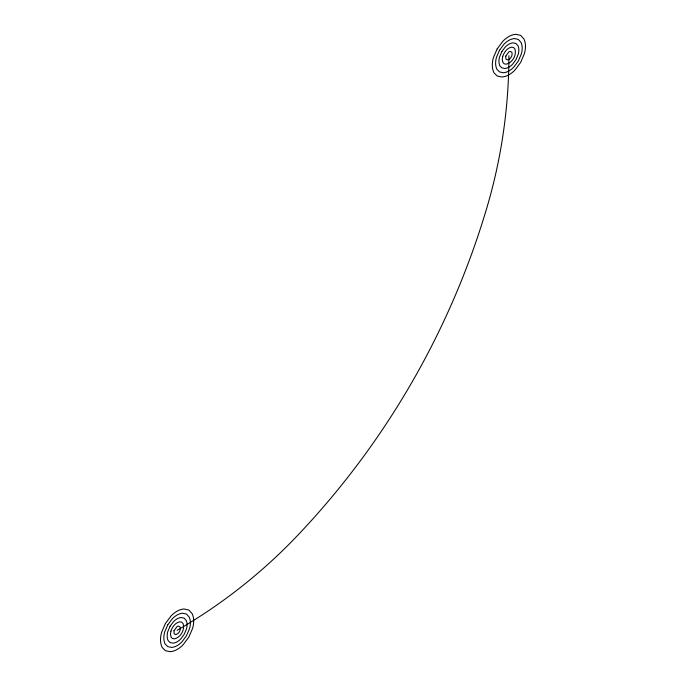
<?xml version="1.0" encoding="UTF-8"?>
<svg xmlns="http://www.w3.org/2000/svg" width="686" height="686" viewBox="0 0 686 686"><rect width="100%" height="100%" fill="white"/><g stroke="black" fill="none" stroke-linecap="round" stroke-linejoin="round"><path stroke-width="1.03" d="M177.108 630.331A536.186 536.186 0 0 0 298.273 534.728A810.029 810.029 0 0 0 486.674 208.407A536.186 536.186 0 0 0 508.892 55.669M170.917 631.111L170.471 634.164L171.114 637.165L172.418 638.46L174.355 638.88C180.65 637.466 185.057 629.842 183.136 623.677L181.799 622.211L179.852 621.79C175.213 622.605 172.366 626.961 170.917 631.111M174.012 630.726L174.115 633.753L175.736 634.61C178.883 633.898 181.078 630.091 180.118 627.004L178.48 626.061L177.108 626.507L174.012 630.726M502.701 56.441L502.255 59.493L502.907 62.495L504.201 63.789L506.148 64.21C512.442 62.795 516.841 55.172 514.92 49.015L513.582 47.54L511.645 47.12C507.005 47.934 504.15 52.29 502.701 56.441M505.796 56.055L505.899 59.082L507.52 59.939C510.667 59.228 512.871 55.42 511.91 52.342L510.264 51.39L508.892 51.836L505.796 56.055M165.377 623.565L161.63 632.278A26.805 26.805 0 0 0 160.515 639.909A18.179 18.179 0 0 0 162.136 647.404L165.377 650.654L170.239 651.7A17.116 17.116 0 0 0 177.108 649.488A26.805 26.805 0 0 0 183.162 644.711L188.839 637.105L192.586 628.393A26.805 26.805 0 0 0 193.701 620.753A17.116 17.116 0 0 0 192.174 613.704L188.839 610.017L183.977 608.971A17.116 17.116 0 0 0 177.108 611.175A26.805 26.805 0 0 0 171.046 615.959L165.377 623.565M167.727 624.92L164.726 631.883A21.446 21.446 0 0 0 163.834 637.997A14.543 14.543 0 0 0 165.129 643.991L167.727 646.589L171.611 647.43A13.694 13.694 0 0 0 177.108 645.655A21.446 21.446 0 0 0 181.953 641.839L186.489 635.75L189.49 628.779A21.446 21.446 0 0 0 190.382 622.674A13.694 13.694 0 0 0 189.165 617.031L186.489 614.081L182.605 613.241A13.694 13.694 0 0 0 177.108 615.008A21.446 21.446 0 0 0 172.263 618.832L167.727 624.92M170.068 626.275L167.821 631.497A16.087 16.087 0 0 0 167.152 636.085A10.907 10.907 0 0 0 168.121 640.578L170.068 642.525L172.983 643.151A10.273 10.273 0 0 0 177.108 641.83A16.087 16.087 0 0 0 180.744 638.958L184.148 634.396L186.395 629.173A16.087 16.087 0 0 0 187.064 624.586A10.273 10.273 0 0 0 186.146 620.358L184.148 618.146L181.233 617.511A10.273 10.273 0 0 0 177.108 618.841A16.087 16.087 0 0 0 173.472 621.713L170.068 626.275M497.161 48.895L493.414 57.607A26.805 26.805 0 0 0 492.299 65.247A18.179 18.179 0 0 0 493.92 72.733L497.161 75.983L502.023 77.029A17.116 17.116 0 0 0 508.892 74.825A26.805 26.805 0 0 0 514.954 70.041L520.623 62.435L524.37 53.722A26.805 26.805 0 0 0 525.485 46.091A17.116 17.116 0 0 0 523.958 39.033L520.623 35.346L515.761 34.3A17.116 17.116 0 0 0 508.892 36.512A26.805 26.805 0 0 0 502.838 41.289L497.161 48.895M499.511 50.25L496.51 57.221A21.446 21.446 0 0 0 495.618 63.326A14.543 14.543 0 0 0 496.913 69.32L499.511 71.919L503.395 72.759A13.694 13.694 0 0 0 508.892 70.992A21.446 21.446 0 0 0 513.737 67.168L518.273 61.08L521.274 54.117A21.446 21.446 0 0 0 522.166 48.003A13.694 13.694 0 0 0 520.948 42.361L518.273 39.411L514.389 38.57A13.694 13.694 0 0 0 508.892 40.345A21.446 21.446 0 0 0 504.047 44.161L499.511 50.25M501.852 51.604L499.605 56.827A16.087 16.087 0 0 0 498.936 61.414A10.907 10.907 0 0 0 499.905 65.907L501.852 67.854L504.767 68.489A10.273 10.273 0 0 0 508.892 67.159A16.087 16.087 0 0 0 512.528 64.287L515.932 59.725L518.179 54.503A16.087 16.087 0 0 0 518.848 49.915A10.273 10.273 0 0 0 517.93 45.688L515.932 43.475L513.017 42.849A10.273 10.273 0 0 0 508.892 44.17A16.087 16.087 0 0 0 505.256 47.042L501.852 51.604"/></g></svg>
